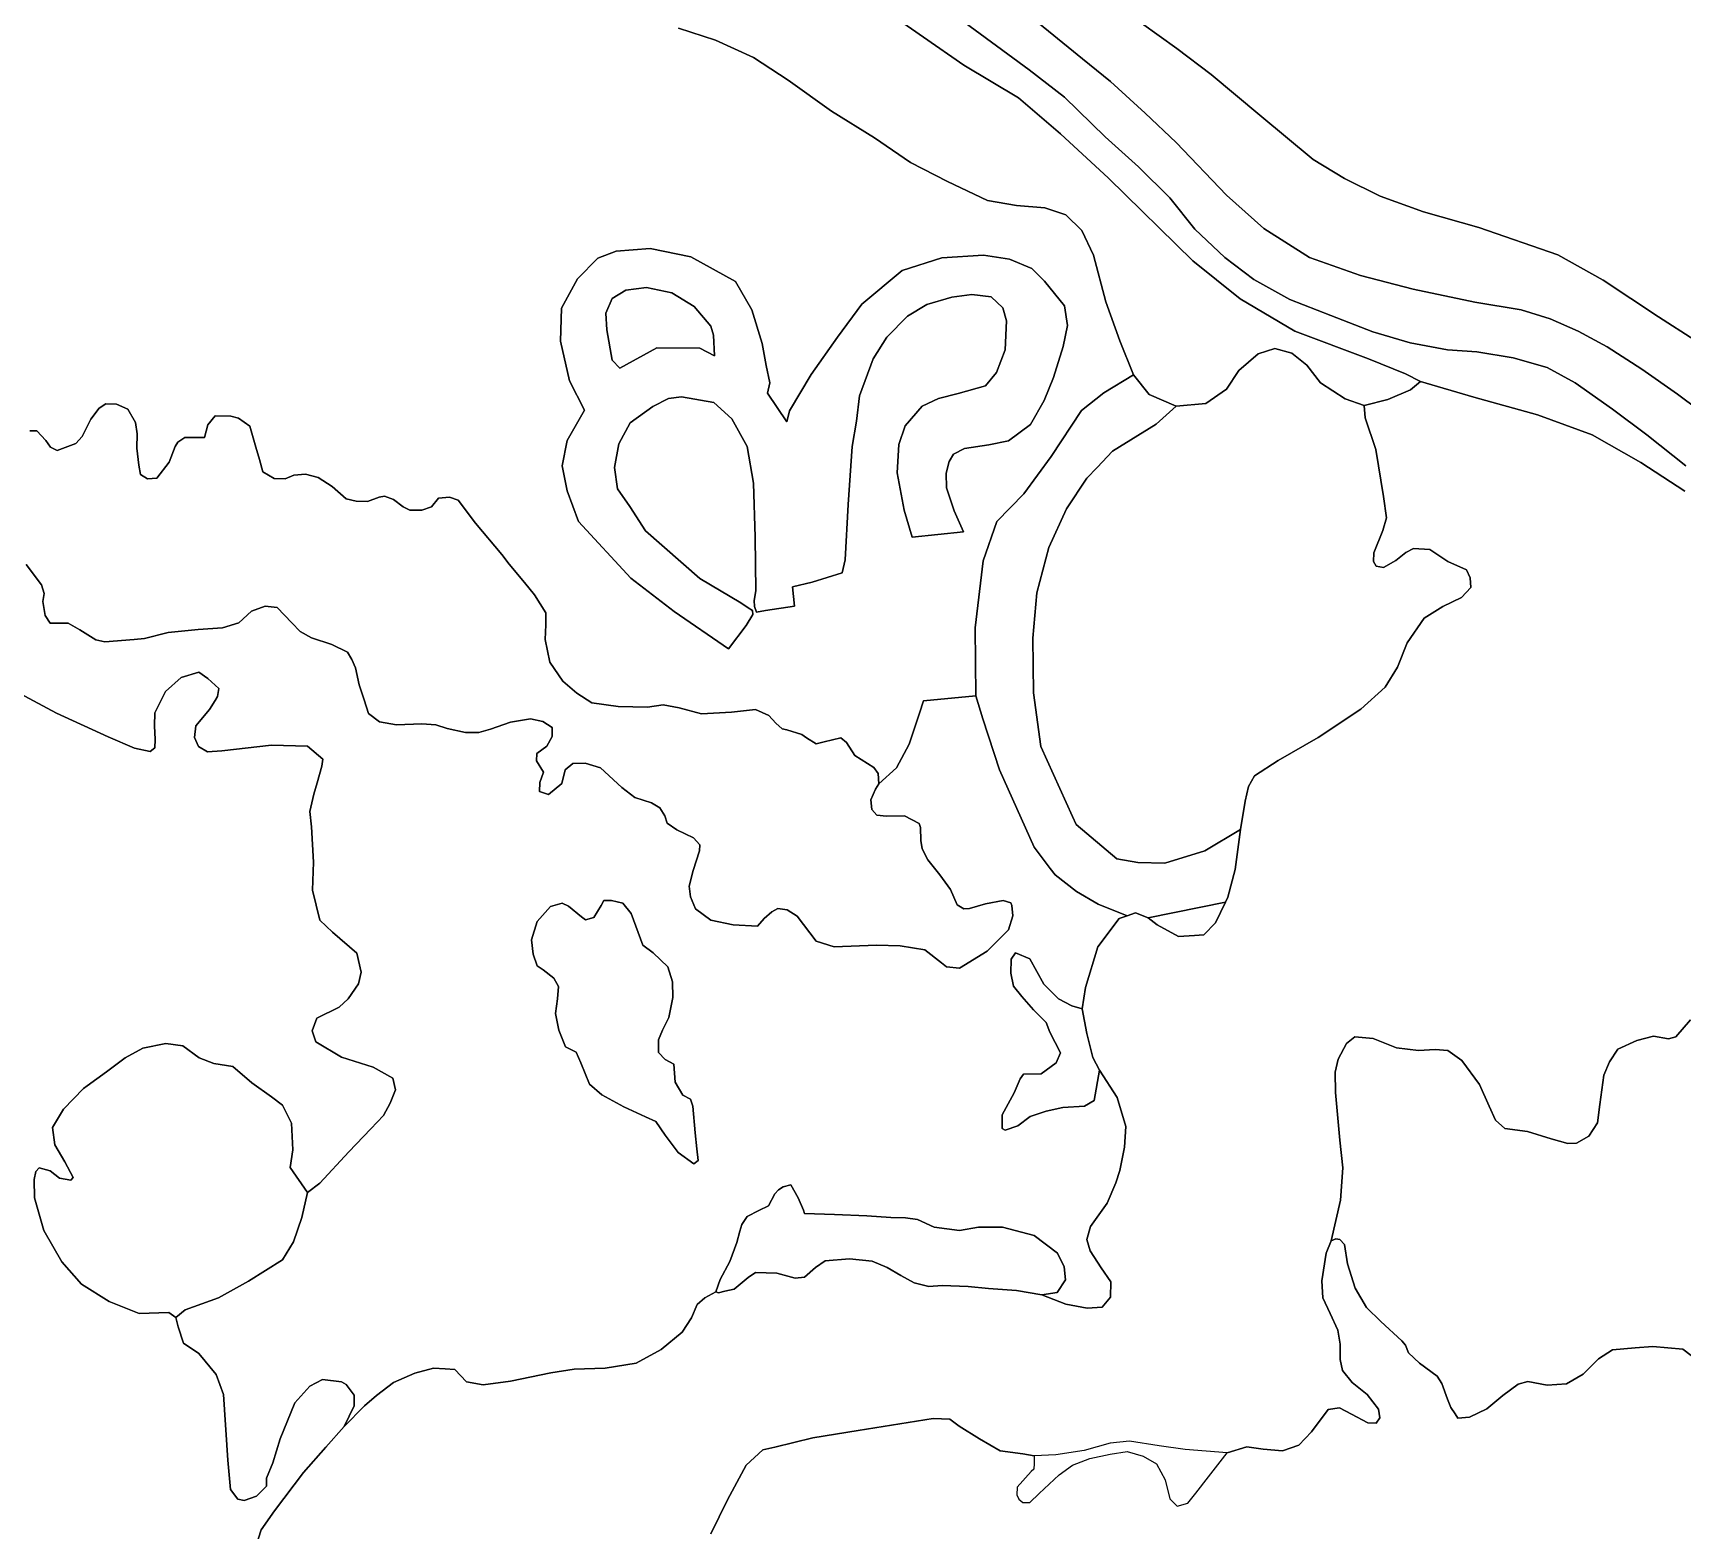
# Model space of a CAD drawing. Header units: inches. Extents: x 288635 to 1232953, y 676945 to 1655780.
# Drawn here: x 403441 to 424062, y 753070 to 771791 of the extents above; entities that cross this region are included whole.
import ezdxf

# ---------------------------------------------------------------- set-up
doc = ezdxf.new("R2010")
doc.units = ezdxf.units.IN
doc.header["$MEASUREMENT"] = 0

msp = doc.modelspace()

# ---------------------------------------------------------------- linework, layer by layer
at = {"color": 1}
for points in [[(424096.5507, 766379.7513), (423608.8698, 766770.9121), (423182.1489, 767090.9527), (422714.788, 767421.1534), (422364.2673, 767609.1137), (421937.5464, 767731.034), (421485.4255, 767807.2341), (421119.6648, 767832.6342), (420652.3039, 767918.9944), (420184.9429, 768056.1546), (419661.7019, 768259.355), (419148.6208, 768462.5555), (418696.4999, 768711.4759), (418335.8192, 768985.7965), (417959.8985, 769341.3972), (417650.0179, 769732.558), (417258.8571, 770118.6388), (416842.2962, 770494.5595), (416334.2952, 770987.3205), (415892.3343, 771332.7612), (413992.4105, 772729.764)], [(413992.4105, 772729.764), (415892.3343, 771332.7612), (416334.2952, 770987.3205), (416842.2962, 770494.5595), (417258.8571, 770118.6388), (417650.0179, 769732.558), (417959.8985, 769341.3972), (418335.8192, 768985.7965), (418696.4999, 768711.4759), (419148.6208, 768462.5555), (419661.7019, 768259.355), (420184.9429, 768056.1546), (420652.3039, 767918.9944), (421119.6648, 767832.6342), (421485.4255, 767807.2341), (421937.5464, 767731.034), (422364.2673, 767609.1137), (422714.788, 767421.1534), (423182.1489, 767090.9527), (423608.8698, 766770.9121), (424096.5507, 766379.7513)], [(415526.5736, 772308.1231), (416557.8157, 771469.9215), (416908.3364, 771185.4409), (417340.1372, 770789.2001), (417726.218, 770423.4394), (418356.1393, 769763.0381), (418823.5002, 769346.4772), (419392.4613, 768985.7965), (420032.5426, 768762.276), (420687.8639, 768589.5557), (421460.0255, 768426.9954), (422039.1466, 768330.4752), (422399.8274, 768218.715), (422750.3481, 768066.3147), (423116.1088, 767868.1943), (423547.9096, 767588.7937), (423994.9505, 767278.9131), (424533.4316, 766872.5123)], [(424533.4316, 766872.5123), (423994.9505, 767278.9131), (423547.9096, 767588.7937), (423116.1088, 767868.1943), (422750.3481, 768066.3147), (422399.8274, 768218.715), (422039.1466, 768330.4752), (421460.0255, 768426.9954), (420687.8639, 768589.5557), (420032.5426, 768762.276), (419392.4613, 768985.7965), (418823.5002, 769346.4772), (418356.1393, 769763.0381), (417726.218, 770423.4394), (417340.1372, 770789.2001), (416908.3364, 771185.4409), (416557.8157, 771469.9215), (415526.5736, 772308.1231)], [(414064.1556, 772089.5519), (415075.0776, 771388.5105), (415755.799, 770982.1097), (416284.12, 770529.9888), (416883.5612, 769976.2677), (417935.1233, 768945.0256), (418529.4845, 768467.5046), (419210.2059, 768066.1838), (420129.6877, 767720.7431), (420591.9687, 767532.7828), (420779.929, 767436.2626), (420658.0088, 767329.5824), (420373.5282, 767212.7421), (420078.8876, 767136.542), (419840.1272, 767217.8221), (419530.2465, 767421.0225), (419362.6062, 767639.463), (419174.6458, 767791.8633), (418961.2854, 767847.7434), (418753.005, 767781.7033), (418509.1645, 767573.4229), (418356.7642, 767339.7424), (418097.6837, 767161.942), (417726.8429, 767126.382), (417391.5623, 767273.7023), (417193.4419, 767517.5427), (417025.8015, 767944.2636), (416848.0012, 768431.9446), (416695.6009, 769016.1457), (416548.2806, 769320.9463), (416350.1602, 769519.0667), (416085.9996, 769605.4269), (415730.3989, 769635.907), (415369.7182, 769696.8671), (414871.8772, 769935.6276), (414409.5963, 770174.3881), (413957.4754, 770479.1887), (413418.9943, 770814.4693), (412880.5132, 771200.5501), (412443.6324, 771485.0307), (411971.1914, 771703.4711), (411508.9105, 771850.7914)], [(424084.7413, 766067.0115), (423534.4068, 766421.5538), (422925.8639, 766770.8045), (422243.2376, 767019.5134), (421449.486, 767241.7638), (420779.929, 767436.2626), (420591.9687, 767532.7828), (420129.6877, 767720.7431), (419210.2059, 768066.1838), (418529.4845, 768467.5046), (417935.1233, 768945.0256), (416883.5612, 769976.2677), (416284.12, 770529.9888), (415755.799, 770982.1097), (415075.0776, 771388.5105), (414064.1556, 772089.5519)], [(411508.9105, 771850.7914), (411971.1914, 771703.4711), (412443.6324, 771485.0307), (412880.5132, 771200.5501), (413418.9943, 770814.4693), (413957.4754, 770479.1887), (414409.5963, 770174.3881), (414871.8772, 769935.6276), (415369.7182, 769696.8671), (415730.3989, 769635.907), (416085.9996, 769605.4269), (416350.1602, 769519.0667), (416548.2806, 769320.9463), (416695.6009, 769016.1457), (416848.0012, 768431.9446), (417025.8015, 767944.2636), (417193.4419, 767517.5427), (416824.1304, 767293.6939), (416544.7299, 767073.5602), (416163.7291, 766497.8257), (415825.0618, 766032.1581), (415486.3944, 765685.0241), (415317.0608, 765193.9564), (415215.4606, 764355.7547), (415223.2975, 763507.7145), (414569.2462, 763444.2144), (414518.4461, 763291.8141), (414391.4459, 762904.4633), (414232.6955, 762606.0127), (414010.5405, 762406.7518), (414002.0738, 762537.9854), (413951.2737, 762609.9522), (413709.9732, 762762.3525), (413608.373, 762923.2195), (413536.4062, 762982.4862), (413328.9725, 762931.6861), (413227.3723, 762906.2861), (413108.8387, 762982.4862), (413049.5719, 763024.8197), (412863.3049, 763084.0865), (412804.0381, 763096.7865), (412723.6046, 763164.5199), (412638.9377, 763261.8868), (412469.6041, 763338.087), (412169.0368, 763304.2202), (411796.5027, 763283.0535), (411517.1022, 763359.2537), (411318.1351, 763393.1204), (411119.168, 763367.7204), (410755.1006, 763376.187), (410424.9, 763418.5205), (410238.6329, 763541.2874), (410061.2295, 763689.4543), (409899.3041, 763927.5798), (409842.154, 764210.1554), (409851.6791, 764394.3057), (409848.504, 764546.706), (409708.8038, 764768.9565), (409584.9785, 764924.5318), (409391.3031, 765153.1323), (409299.2279, 765273.7825), (408972.2023, 765664.3083), (408756.3019, 765953.2339), (408645.1766, 765991.3339), (408508.6514, 765978.6339), (408419.7512, 765867.5087), (408299.1009, 765829.4086), (408149.8756, 765826.2336), (408067.3255, 765867.5087), (407946.6752, 765962.7589), (407835.55, 766000.859), (407765.6999, 765988.1589), (407619.6496, 765937.3588), (407479.9493, 765940.5338), (407356.1241, 765969.1089), (407181.4987, 766124.6842), (407006.8734, 766235.8094), (406844.948, 766277.0845), (406702.0728, 766264.3845), (406590.9475, 766219.9344), (406454.4223, 766223.1094), (406314.087, 766308.8346), (406273.4469, 766461.2349), (406225.8218, 766613.6352), (406149.6216, 766877.1607), (406009.9214, 766978.7609), (405914.6712, 767000.986), (405717.8208, 767007.336), (405625.7456, 766896.2107), (405582.5655, 766735.5554), (405339.995, 766737.4604), (405251.0948, 766677.1353), (405216.1698, 766623.1602), (405143.1446, 766429.4848), (404990.7443, 766226.2844), (404870.0941, 766219.9344), (404784.3689, 766273.9095), (404762.1439, 766388.2097), (404739.9188, 766600.9352), (404743.0938, 766781.9105), (404720.8688, 766924.7858), (404625.6186, 767089.8861), (404482.7433, 767153.3863), (404352.5681, 767156.5613), (404266.8429, 767102.5862), (404165.2427, 766966.0609), (404057.2925, 766746.9854), (403977.9173, 766661.2603), (403742.9668, 766572.3601), (403660.4167, 766613.6352), (403603.2666, 766699.3604), (403488.9663, 766820.0106), (403403.2412, 766820.0106)], [(424664.2334, 767659.0079), (423754.9116, 768243.2091), (423064.0302, 768700.41), (422496.5931, 769016.6406), (421511.0711, 769362.0813), (420820.1897, 769555.1217), (420276.6286, 769753.2421), (419829.5877, 769971.6825), (419438.427, 770210.443), (418772.9456, 770764.1641), (418163.3444, 771272.1651), (417736.6236, 771597.2858), (417294.6627, 771912.2464)], [(417294.6627, 771912.2464), (417736.6236, 771597.2858), (418163.3444, 771272.1651), (418772.9456, 770764.1641), (419438.427, 770210.443), (419829.5877, 769971.6825), (420276.6286, 769753.2421), (420820.1897, 769555.1217), (421511.0711, 769362.0813), (422496.5931, 769016.6406), (423064.0302, 768700.41), (423754.9116, 768243.2091), (424664.2334, 767659.0079)], [(406195.3254, 752785.7255), (406291.8456, 753085.4461), (406459.4859, 753324.2066), (406820.1667, 753801.7276), (407099.5672, 754116.6882), (407328.1677, 754375.7687), (407584.9153, 754635.718), (407733.0823, 754762.7182), (407945.1727, 754925.7019), (408214.4133, 755042.5421), (408448.0937, 755103.5022), (408590.334, 755098.4222), (408712.2543, 755088.2622), (408859.5746, 754935.8619), (409067.855, 754895.2218), (409408.2157, 754940.9419), (409911.1367, 755047.6221), (410205.7773, 755093.3422), (410591.858, 755103.5022), (410977.9388, 755169.5424), (411292.8994, 755337.1827), (411551.9799, 755555.6231), (411668.8202, 755733.4235), (411739.9403, 755901.0638), (411836.4605, 755982.344), (411974.017, 756060.4836), (412009.5771, 756045.2436), (412088.0004, 756069.1319), (412202.6175, 756090.9637), (412380.4178, 756238.284), (412471.858, 756299.2441), (412736.0185, 756294.1641), (412964.619, 756228.124), (413081.4592, 756243.364), (413218.6195, 756365.2843), (413340.5397, 756446.5644), (413645.3404, 756471.9645), (413929.8209, 756441.4844), (414117.7813, 756365.2843), (414285.4216, 756263.6841), (414453.062, 756172.2439), (414635.9423, 756126.5238), (414803.5827, 756136.6838), (415128.7033, 756126.5238), (415382.7038, 756101.1237), (415733.2245, 756075.7237), (416048.1852, 756019.8436), (416347.5095, 755906.1438), (416616.7501, 755855.3437), (416804.7105, 755865.5038), (416906.3107, 755992.504), (416911.3907, 756185.5444), (416789.4704, 756358.2647), (416652.3101, 756571.6252), (416611.6701, 756713.8654), (416657.3902, 756876.4258), (416865.6706, 757165.9864), (416972.3508, 757419.9869), (417023.1509, 757577.4672), (417082.3706, 757867.8751), (417097.6106, 758126.9556), (416990.9304, 758487.6363), (416768.2766, 758830.7825), (416686.9964, 758988.2628), (416610.7963, 759287.9834), (416554.9162, 759597.8641), (416594.6896, 759864.3191), (416747.0899, 760372.3201), (417016.3305, 760722.8408), (417115.4971, 760757.5491), (417219.5309, 760793.9609), (417377.0112, 760733.0008), (417488.7714, 760646.6406), (417758.0119, 760499.3203), (417958.892, 760512.2803), (418072.9726, 760519.6404), (418220.2929, 760672.0407), (418343.5115, 760930.7998), (418372.6932, 760992.0813), (418464.1333, 761337.522), (418530.1735, 761835.363), (418591.1336, 762190.9637), (418631.7737, 762373.8441), (418707.9738, 762505.9243), (419002.6144, 762698.9647), (419500.4554, 762988.5253), (420033.8565, 763339.046), (420339.5038, 763617.5999), (420491.9041, 763866.5204), (420613.8243, 764171.321), (420827.1847, 764476.1216), (421060.8652, 764623.4419), (421294.5457, 764735.2021), (421411.3859, 764862.2024), (421401.2259, 764984.1226), (421355.5058, 765080.6428), (421121.8253, 765187.323), (420898.3049, 765334.6433), (420695.1045, 765349.8834), (420598.5843, 765299.0833), (420471.584, 765197.4831), (420319.1837, 765111.1229), (420227.7435, 765126.3629), (420192.1835, 765187.323), (420197.2635, 765294.0032), (420309.0237, 765573.4038), (420354.7438, 765730.8841), (420319.1837, 766000.1247), (420222.6635, 766584.3258), (420090.5833, 766980.5666), (420078.8876, 767136.542), (420373.5282, 767212.7421), (420658.0088, 767329.5824), (420779.929, 767436.2626), (421449.486, 767241.7638), (422243.2376, 767019.5134), (422925.8639, 766770.8045), (423534.4068, 766421.5538), (424084.7413, 766067.0115)], [(403403.2412, 766820.0106), (403488.9663, 766820.0106), (403603.2666, 766699.3604), (403660.4167, 766613.6352), (403742.9668, 766572.3601), (403977.9173, 766661.2603), (404057.2925, 766746.9854), (404165.2427, 766966.0609), (404266.8429, 767102.5862), (404352.5681, 767156.5613), (404482.7433, 767153.3863), (404625.6186, 767089.8861), (404720.8688, 766924.7858), (404743.0938, 766781.9105), (404739.9188, 766600.9352), (404739.9188, 766600.9352), (404762.1439, 766388.2097), (404784.3689, 766273.9095), (404870.0941, 766219.9344), (404990.7443, 766226.2844), (405143.1446, 766429.4848), (405216.1698, 766623.1602), (405251.0948, 766677.1353), (405339.995, 766737.4604), (405582.5655, 766735.5554), (405625.7456, 766896.2107), (405717.8208, 767007.336), (405914.6712, 767000.986), (406009.9214, 766978.7609), (406149.6216, 766877.1607), (406225.8218, 766613.6352), (406273.4469, 766461.2349), (406314.087, 766308.8346), (406454.4223, 766223.1094), (406590.9475, 766219.9344), (406702.0728, 766264.3845), (406844.948, 766277.0845), (407006.8734, 766235.8094), (407181.4987, 766124.6842), (407356.1241, 765969.1089), (407479.9493, 765940.5338), (407619.6496, 765937.3588), (407765.6999, 765988.1589), (407835.55, 766000.859), (407946.6752, 765962.7589), (408067.3255, 765867.5087), (408149.8756, 765826.2336), (408299.1009, 765829.4086), (408419.7512, 765867.5087), (408508.6514, 765978.6339), (408645.1766, 765991.3339), (408756.3019, 765953.2339), (408972.2023, 765664.3083), (409299.2279, 765273.7825), (409391.3031, 765153.1323), (409584.9785, 764924.5318), (409708.8038, 764768.9565), (409848.504, 764546.706), (409851.6791, 764394.3057), (409842.154, 764210.1554), (409899.3041, 763927.5798), (410061.2295, 763689.4543), (410238.6329, 763541.2874), (410424.9, 763418.5205), (410755.1006, 763376.187), (411119.168, 763367.7204), (411318.1351, 763393.1204), (411517.1022, 763359.2537), (411796.5027, 763283.0535), (412169.0368, 763304.2202), (412469.6041, 763338.087), (412638.9377, 763261.8868), (412723.6046, 763164.5199), (412804.0381, 763096.7865), (412863.3049, 763084.0865), (413049.5719, 763024.8197), (413108.8387, 762982.4862), (413227.3723, 762906.2861), (413328.9725, 762931.6861), (413536.4062, 762982.4862), (413608.373, 762923.2195), (413709.9732, 762762.3525), (413951.2737, 762609.9522), (414002.0738, 762537.9854), (414010.5405, 762406.7518), (413968.2071, 762339.0183), (413913.1736, 762207.7847), (413925.8737, 762085.0178), (413985.1404, 762017.2843), (414107.9074, 762004.5843), (414332.2745, 762008.8176), (414514.3082, 761911.4508), (414531.2415, 761860.6507), (414535.4749, 761699.7837), (414552.4082, 761593.9501), (414624.3751, 761458.4832), (414772.542, 761272.2162), (414908.009, 761085.9491), (414992.6758, 760895.4487), (415073.1093, 760844.6486), (415145.0761, 760848.882), (415344.0432, 760908.1488), (415564.1769, 760950.4822), (415661.5438, 760920.8488), (415674.2438, 760886.9821), (415686.9438, 760759.9818), (415631.9104, 760582.1814), (415365.2099, 760315.4809), (415018.0758, 760103.8138), (414857.2089, 760120.7472), (414793.7087, 760171.5473), (414586.275, 760332.4143), (414277.241, 760383.2144), (413980.9071, 760391.6811), (413451.7394, 760370.5144), (413227.3723, 760442.4812), (412990.3051, 760755.7485), (412867.5382, 760831.9486), (412749.0046, 760848.882), (412672.8045, 760806.5486), (412579.671, 760726.1151), (412495.0041, 760628.7482), (412190.2035, 760645.6816), (411910.803, 760704.9484), (411720.3026, 760844.6486), (411656.8025, 760997.0489), (411639.8691, 761128.2825), (411690.6692, 761323.0163), (411771.1027, 761568.5501), (411775.336, 761644.7502), (411694.9025, 761733.6504), (411487.4688, 761831.0173), (411364.7019, 761915.6841), (411339.3018, 762008.8176), (411275.8017, 762106.1845), (411169.9681, 762169.6846), (410962.5344, 762237.4181), (410801.6674, 762360.185), (410534.9669, 762605.7188), (410340.2332, 762664.9856), (410187.8328, 762660.7523), (410090.466, 762584.5521), (410048.1326, 762410.9851), (409883.0322, 762275.5182), (409772.9654, 762313.6182), (409777.1987, 762423.6851), (409819.5321, 762554.9187), (409734.8653, 762694.619), (409739.0986, 762787.7525), (409861.8655, 762876.6527), (409929.599, 762999.4196), (409929.599, 763113.7198), (409813.579, 763184.6283), (409658.0037, 763219.5534), (409410.3532, 763178.2783), (409159.5277, 763092.5531), (409013.4774, 763051.2781), (408845.202, 763051.2781), (408616.6016, 763098.9031), (408473.7263, 763146.5282), (408302.276, 763159.2283), (407984.7753, 763143.3532), (407772.0499, 763181.4533), (407635.5246, 763286.2285), (407578.3745, 763457.6789), (407518.0494, 763645.0042), (407470.4243, 763857.7297), (407425.9742, 763962.5049), (407371.9991, 764054.5801), (407175.1487, 764149.8303), (406921.1482, 764232.3804), (406781.4479, 764311.7556), (406676.6727, 764419.7058), (406491.8873, 764612.1112), (406344.567, 764627.3512), (406171.8467, 764566.3911), (406014.3664, 764419.0708), (405811.166, 764358.1107), (405506.3654, 764337.7906), (405130.4446, 764297.1505), (404835.804, 764226.0304), (404703.7238, 764210.7904), (404337.963, 764180.3103), (404226.2028, 764205.7104), (404028.0824, 764332.7106), (403880.7621, 764413.9908), (403708.0418, 764413.9908), (403657.2417, 764413.9908), (403591.2015, 764510.511), (403565.8015, 764688.3113), (403581.0415, 764784.8315), (403545.4814, 764896.5917), (403357.5211, 765150.5923)], [(403357.5211, 765150.5923), (403545.4814, 764896.5917), (403581.0415, 764784.8315), (403565.8015, 764688.3113), (403591.2015, 764510.511), (403657.2417, 764413.9908), (403708.0418, 764413.9908), (403880.7621, 764413.9908), (404028.0824, 764332.7106), (404226.2028, 764205.7104), (404337.963, 764180.3103), (404703.7238, 764210.7904), (404835.804, 764226.0304), (405130.4446, 764297.1505), (405506.3654, 764337.7906), (405811.166, 764358.1107), (406014.3664, 764419.0708), (406171.8467, 764566.3911), (406344.567, 764627.3512), (406491.8873, 764612.1112), (406676.6727, 764419.7058), (406781.4479, 764311.7556), (406921.1482, 764232.3804), (407175.1487, 764149.8303), (407371.9991, 764054.5801), (407425.9742, 763962.5049), (407470.4243, 763857.7297), (407518.0494, 763645.0042), (407578.3745, 763457.6789), (407635.5246, 763286.2285), (407772.0499, 763181.4533), (407984.7753, 763143.3532), (408302.276, 763159.2283), (408473.7263, 763146.5282), (408616.6016, 763098.9031), (408845.202, 763051.2781), (409013.4774, 763051.2781), (409159.5277, 763092.5531), (409410.3532, 763178.2783), (409658.0037, 763219.5534), (409813.579, 763184.6283), (409929.599, 763113.7198), (409929.599, 762999.4196), (409861.8655, 762876.6527), (409739.0986, 762787.7525), (409734.8653, 762694.619), (409819.5321, 762554.9187), (409777.1987, 762423.6851), (409772.9654, 762313.6182), (409883.0322, 762275.5182), (410048.1326, 762410.9851), (410090.466, 762584.5521), (410187.8328, 762660.7523), (410340.2332, 762664.9856), (410534.9669, 762605.7188), (410801.6674, 762360.185), (410962.5344, 762237.4181), (411169.9681, 762169.6846), (411275.8017, 762106.1845), (411339.3018, 762008.8176), (411364.7019, 761915.6841), (411487.4688, 761831.0173), (411694.9025, 761733.6504), (411775.336, 761644.7502), (411771.1027, 761568.5501), (411690.6692, 761323.0163), (411639.8691, 761128.2825), (411656.8025, 760997.0489), (411720.3026, 760844.6486), (411910.803, 760704.9484), (412190.2035, 760645.6816), (412495.0041, 760628.7482), (412579.671, 760726.1151), (412672.8045, 760806.5486), (412749.0046, 760848.882), (412867.5382, 760831.9486), (412990.3051, 760755.7485), (413227.3723, 760442.4812), (413451.7394, 760370.5144), (413980.9071, 760391.6811), (414277.241, 760383.2144), (414586.275, 760332.4143), (414793.7087, 760171.5473), (414857.2089, 760120.7472), (415018.0758, 760103.8138), (415365.2099, 760315.4809), (415631.9104, 760582.1814), (415686.9438, 760759.9818), (415674.2438, 760886.9821), (415661.5438, 760920.8488), (415564.1769, 760950.4822), (415344.0432, 760908.1488), (415145.0761, 760848.882), (415073.1093, 760844.6486), (414992.6758, 760895.4487), (414908.009, 761085.9491), (414772.542, 761272.2162), (414624.3751, 761458.4832), (414552.4082, 761593.9501), (414535.4749, 761699.7837), (414531.2415, 761860.6507), (414514.3082, 761911.4508), (414332.2745, 762008.8176), (414107.9074, 762004.5843), (413985.1404, 762017.2843), (413925.8737, 762085.0178), (413913.1736, 762207.7847), (413968.2071, 762339.0183), (414010.5405, 762406.7518), (414232.6955, 762606.0127), (414391.4459, 762904.4633), (414518.4461, 763291.8141), (414569.2462, 763444.2144), (415223.2975, 763507.7145), (415312.1977, 763221.964), (415521.7481, 762580.6127), (415953.549, 761615.4107), (416154.2668, 761351.0508), (416213.8995, 761272.5101), (416480.6, 761062.9596), (416753.6506, 760904.2093), (417115.4971, 760757.5491), (417016.3305, 760722.8408), (416747.0899, 760372.3201), (416594.6896, 759864.3191), (416554.9162, 759597.8641), (416422.8359, 759633.4241), (416255.1956, 759719.7843), (416072.3152, 759902.6647), (415899.5949, 760222.7053), (415721.7945, 760293.8254), (415665.9144, 760217.6253), (415660.8344, 760039.8249), (415696.3945, 759877.2646), (415797.9947, 759750.2644), (415945.315, 759582.624), (416102.7953, 759425.1437), (416148.5154, 759303.2235), (416280.5956, 759044.1429), (416229.7955, 758922.2227), (416041.8352, 758785.0624), (415818.3147, 758779.9824), (415777.6746, 758719.0223), (415701.4745, 758546.302), (415554.1542, 758271.9814), (415554.1542, 758099.2611), (415589.7142, 758078.941), (415747.1946, 758134.8211), (415904.6749, 758251.6614), (416102.7953, 758317.7015), (416311.0757, 758363.4216), (416580.3162, 758378.6616), (416702.2365, 758449.7818), (416768.2766, 758830.7825), (416990.9304, 758487.6363), (417097.6106, 758126.9556), (417082.3706, 757867.8751), (417023.1509, 757577.4672), (416972.3508, 757419.9869), (416865.6706, 757165.9864), (416657.3902, 756876.4258), (416611.6701, 756713.8654), (416652.3101, 756571.6252), (416789.4704, 756358.2647), (416911.3907, 756185.5444), (416906.3107, 755992.504), (416804.7105, 755865.5038), (416616.7501, 755855.3437), (416347.5095, 755906.1438), (416048.1852, 756019.8436), (416241.2256, 756050.3236), (416342.8258, 756207.8039), (416327.5857, 756370.3643), (416246.3056, 756543.0846), (415951.665, 756761.5251), (415555.4242, 756868.2053), (415255.7036, 756868.2053), (415022.0231, 756827.5652), (414701.9825, 756868.2053), (414493.7021, 756964.7255), (414346.3818, 756985.0455), (414163.5014, 756990.1255), (413863.7808, 757010.4455), (413457.38, 757025.6856), (413082.0264, 757038.4989), (413071.2992, 757081.5657), (413005.2591, 757233.966), (412913.8189, 757396.5263), (412817.2987, 757371.1263), (412756.3386, 757335.5662), (412710.6185, 757284.7661), (412634.4183, 757132.3658), (412512.4981, 757076.4857), (412365.1778, 757000.2855), (412299.1377, 756898.6853), (412273.7376, 756817.4052), (412238.1775, 756675.1649), (412151.8174, 756436.4044), (412029.8971, 756212.884), (411974.017, 756060.4836), (411836.4605, 755982.344), (411739.9403, 755901.0638), (411668.8202, 755733.4235), (411551.9799, 755555.6231), (411292.8994, 755337.1827), (410977.9388, 755169.5424), (410591.858, 755103.5022), (410205.7773, 755093.3422), (409911.1367, 755047.6221), (409408.2157, 754940.9419), (409067.855, 754895.2218), (408859.5746, 754935.8619), (408712.2543, 755088.2622), (408590.334, 755098.4222), (408448.0937, 755103.5022), (408214.4133, 755042.5421), (407945.1727, 754925.7019), (407733.0823, 754762.7182), (407584.9153, 754635.718), (407328.1677, 754375.7687), (407455.1679, 754634.8492), (407455.1679, 754766.9295), (407353.5677, 754899.0098), (407297.6876, 754934.5698), (407058.9271, 754965.0499), (406901.4468, 754878.6897), (406713.4864, 754670.4093), (406530.6061, 754223.3684), (406439.1659, 753923.6478), (406357.8857, 753730.6074), (406357.8857, 753629.0072), (406235.9655, 753507.087), (406078.4852, 753451.2069), (406002.285, 753466.4469), (405910.8448, 753588.3672), (405875.2848, 753954.1279), (405823.5787, 754774.0762), (405732.1385, 755028.0767), (405513.6981, 755287.1573), (405320.6577, 755419.2375), (405254.6176, 755622.4379), (405224.1375, 755739.2782), (405342.1823, 755836.0408), (405760.2248, 755984.2078), (406135.9338, 756190.5832), (406559.268, 756460.4588), (406696.8516, 756682.7092), (406802.6852, 756989.6265), (406870.0608, 757298.8413), (407027.5411, 757415.6815), (407388.2219, 757806.8423), (407662.5424, 758096.4029), (407820.0227, 758264.0432), (407906.3829, 758416.4435), (407972.423, 758584.0839), (407936.863, 758731.4042), (407693.0225, 758868.5644), (407296.7817, 758990.4847), (406976.741, 759183.5251), (406931.0209, 759320.6853), (406986.9011, 759478.1656), (407266.3016, 759615.3259), (407378.0618, 759722.0061), (407510.1421, 759909.9665), (407540.6222, 760052.2068), (407489.8221, 760290.9673), (407185.0215, 760555.1278), (407026.2711, 760705.6231), (406934.1959, 761077.0988), (406946.896, 761429.5246), (406921.4959, 761870.8504), (406900.1175, 762061.5625), (406950.9176, 762280.0029), (406991.5577, 762422.2432), (407052.5179, 762630.5236), (407062.6779, 762716.8838), (406869.6375, 762879.4441), (406422.5966, 762889.6041), (405802.8354, 762818.484), (405619.955, 762808.324), (405508.1948, 762874.3641), (405457.3947, 762986.1243), (405477.7147, 763133.4446), (405645.355, 763336.645), (405716.4752, 763448.4053), (405746.9552, 763499.2054), (405762.1953, 763600.8056), (405625.035, 763722.7258), (405513.2748, 763804.006), (405294.8343, 763737.9658), (405096.7139, 763560.1655), (404964.6337, 763296.005), (404959.5537, 763133.4446), (404969.7137, 762960.7243), (404964.6337, 762859.1241), (404903.6736, 762813.404), (404710.6332, 762854.0441), (404380.4325, 762996.2844), (403735.2712, 763290.9249), (403278.0703, 763534.7654)], [(403278.0703, 763534.7654), (403735.2712, 763290.9249), (404380.4325, 762996.2844), (404710.6332, 762854.0441), (404903.6736, 762813.404), (404964.6337, 762859.1241), (404969.7137, 762960.7243), (404959.5537, 763133.4446), (404964.6337, 763296.005), (405096.7139, 763560.1655), (405294.8343, 763737.9658), (405513.2748, 763804.006), (405625.035, 763722.7258), (405762.1953, 763600.8056), (405746.9552, 763499.2054), (405716.4752, 763448.4053), (405645.355, 763336.645), (405477.7147, 763133.4446), (405457.3947, 762986.1243), (405508.1948, 762874.3641), (405619.955, 762808.324), (405802.8354, 762818.484), (406422.5966, 762889.6041), (406869.6375, 762879.4441), (407062.6779, 762716.8838), (407052.5179, 762630.5236), (406991.5577, 762422.2432), (406950.9176, 762280.0029), (406900.1175, 762061.5625), (406921.4959, 761870.8504), (406946.896, 761429.5246), (406934.1959, 761077.0988), (407026.2711, 760705.6231), (407185.0215, 760555.1278), (407489.8221, 760290.9673), (407540.6222, 760052.2068), (407510.1421, 759909.9665), (407378.0618, 759722.0061), (407266.3016, 759615.3259), (406986.9011, 759478.1656), (406931.0209, 759320.6853), (406976.741, 759183.5251), (407296.7817, 758990.4847), (407693.0225, 758868.5644), (407936.863, 758731.4042), (407972.423, 758584.0839), (407906.3829, 758416.4435), (407820.0227, 758264.0432), (407662.5424, 758096.4029), (407388.2219, 757806.8423), (407027.5411, 757415.6815), (406870.0608, 757298.8413), (406656.7004, 757613.8019), (406687.1805, 757832.2424), (406671.9404, 758167.523), (406560.1802, 758391.0435), (406423.0199, 758497.7237), (406174.0994, 758670.444), (405940.419, 758873.6444), (405701.6585, 758914.2845), (405518.7781, 758985.4047), (405315.5777, 759132.725), (405102.2173, 759163.205), (404812.6567, 759102.2449), (404594.2163, 758985.4047), (404360.5358, 758807.6043), (404117.1682, 758632.5504), (404070.9752, 758599.3239), (403822.0547, 758340.2434), (403684.8945, 758111.6429), (403715.3745, 757898.2825), (403837.2948, 757684.9221), (403943.975, 757486.8017), (403913.4949, 757456.3216), (403771.2546, 757481.7217), (403654.4144, 757573.1618), (403517.2541, 757608.7219), (403476.614, 757563.0018), (403456.294, 757461.4016), (403461.374, 757232.8012), (403578.2142, 756826.4003), (403801.7347, 756435.2396), (404045.5752, 756155.839), (404391.0159, 755937.3986), (404766.9366, 755790.0783), (405137.7774, 755800.2383), (405224.1375, 755739.2782), (405254.6176, 755622.4379), (405320.6577, 755419.2375), (405513.6981, 755287.1573), (405732.1385, 755028.0767), (405823.5787, 754774.0762), (405875.2848, 753954.1279), (405910.8448, 753588.3672), (406002.285, 753466.4469), (406078.4852, 753451.2069), (406235.9655, 753507.087), (406357.8857, 753629.0072), (406357.8857, 753730.6074), (406439.1659, 753923.6478), (406530.6061, 754223.3684), (406713.4864, 754670.4093), (406901.4468, 754878.6897), (407058.9271, 754965.0499), (407297.6876, 754934.5698), (407353.5677, 754899.0098), (407455.1679, 754766.9295), (407455.1679, 754634.8492), (407328.1677, 754375.7687), (407099.5672, 754116.6882), (406820.1667, 753801.7276), (406459.4859, 753324.2066), (406291.8456, 753085.4461), (406195.3254, 752785.7255)], [(424154.5914, 759457.0716), (423970.8644, 759244.5578), (423879.4242, 759219.1578), (423691.4638, 759254.7178), (423483.1834, 759198.8377), (423249.5029, 759092.1575), (423142.8227, 758934.6772), (423071.7026, 758767.0369), (423020.9025, 758401.2761), (422995.5024, 758172.6757), (422883.7422, 758005.0353), (422731.3419, 757918.6752), (422624.6617, 757913.5952), (422416.3813, 757969.4753), (422116.6607, 758060.9154), (421837.2601, 758101.5555), (421720.4199, 758203.1557), (421639.1397, 758380.9561), (421517.2195, 758650.1966), (421298.779, 758949.9172), (421120.9787, 759076.9175), (420963.4983, 759087.0775), (420755.2179, 759076.9175), (420480.8974, 759107.3975), (420191.3368, 759224.2378), (419962.7363, 759244.5578), (419856.0561, 759163.2777), (419754.4559, 758965.1573), (419713.8158, 758802.5969), (419718.8959, 758548.5964), (419774.776, 757954.2352), (419812.0765, 757607.5239), (419781.5964, 757206.2031), (419664.3922, 756695.9462), (419604.0671, 756540.3709), (419550.092, 756197.4702), (419559.617, 755984.7448), (419651.6922, 755787.8944), (419750.1174, 755581.519), (419775.5174, 755406.8937), (419775.5174, 755213.2183), (419807.2675, 755076.693), (419927.9177, 754927.4677), (420115.2431, 754775.0674), (420258.1184, 754590.917), (420273.9934, 754486.1418), (420229.3394, 754419.4938), (420123.8791, 754422.8957), (419920.6787, 754529.5759), (419768.2784, 754610.8561), (419626.0381, 754590.536), (419417.7577, 754311.1355), (419260.2774, 754143.4951), (419057.077, 754072.375), (418813.2365, 754092.695), (418610.0361, 754123.1751), (418366.1956, 754046.9749), (417841.0325, 754087.0769), (417515.9119, 754132.797), (417145.0711, 754193.7571), (416901.2306, 754168.357), (416576.11, 754076.9168), (416225.5893, 754021.0367), (415954.5455, 754010.0602), (415812.3052, 754035.4602), (415527.8246, 754071.0203), (415268.7441, 754223.4206), (415014.7436, 754380.9009), (414897.9033, 754467.2611), (414689.6229, 754477.4211), (413754.9011, 754325.0208), (413185.9399, 754233.5806), (412713.499, 754116.7404), (412561.0987, 754086.2604), (412352.8183, 753893.22), (412119.1378, 753461.4191), (411910.7452, 753032.8116)], [(424252.4261, 755198.4367), (424059.3857, 755340.677), (423683.465, 755376.2371), (423465.0245, 755360.997), (423180.544, 755335.597), (423007.8236, 755223.8368), (422814.7832, 755030.7964), (422606.5028, 754908.8761), (422362.6623, 754893.6361), (422123.9018, 754939.3562), (422001.9816, 754903.7961), (421808.9412, 754761.5558), (421608.9354, 754597.3094), (421393.8817, 754494.0158), (421246.5614, 754478.7758), (421213.7953, 754533.7669), (421159.8202, 754613.1421), (421118.5451, 754717.9173), (421048.695, 754911.5927), (420988.3699, 755003.6679), (420769.2944, 755165.5932), (420629.5941, 755295.7684), (420594.6691, 755394.1936), (420547.044, 755444.9937), (420286.6935, 755689.4692), (420105.7181, 755864.0946), (419962.8428, 756105.3951), (419867.5926, 756410.1957), (419829.4925, 756651.4961), (419772.3424, 756711.8213), (419724.7173, 756721.3463), (419664.3922, 756695.9462), (419781.5964, 757206.2031), (419812.0765, 757607.5239), (419774.776, 757954.2352), (419718.8959, 758548.5964), (419713.8158, 758802.5969), (419754.4559, 758965.1573), (419856.0561, 759163.2777), (419962.7363, 759244.5578), (420191.3368, 759224.2378), (420480.8974, 759107.3975), (420755.2179, 759076.9175), (420963.4983, 759087.0775), (421120.9787, 759076.9175), (421298.779, 758949.9172), (421517.2195, 758650.1966), (421639.1397, 758380.9561), (421720.4199, 758203.1557), (421837.2601, 758101.5555), (422116.6607, 758060.9154), (422416.3813, 757969.4753), (422624.6617, 757913.5952), (422731.3419, 757918.6752), (422883.7422, 758005.0353), (422995.5024, 758172.6757), (423020.9025, 758401.2761), (423071.7026, 758767.0369), (423142.8227, 758934.6772), (423249.5029, 759092.1575), (423483.1834, 759198.8377), (423691.4638, 759254.7178), (423879.4242, 759219.1578), (423970.8644, 759244.5578), (424154.5914, 759457.0716)], [(411910.7452, 753032.8116), (412119.1378, 753461.4191), (412352.8183, 753893.22), (412561.0987, 754086.2604), (412713.499, 754116.7404), (413185.9399, 754233.5806), (413754.9011, 754325.0208), (414689.6229, 754477.4211), (414897.9033, 754467.2611), (415014.7436, 754380.9009), (415268.7441, 754223.4206), (415527.8246, 754071.0203), (415812.3052, 754035.4602), (415954.5455, 754010.0602), (415954.5455, 753913.54), (415949.4655, 753842.4199), (415913.9054, 753811.9398), (415741.185, 753618.8994), (415736.105, 753522.3792), (415761.5051, 753466.4991), (415812.3052, 753425.859), (415898.6654, 753425.859), (416015.5056, 753537.6193), (416264.4261, 753771.2997), (416432.0664, 753893.22), (416649.1522, 753975.8548), (416903.1527, 754031.7349), (417116.5131, 754062.215), (417314.6335, 754006.3349), (417482.2739, 753909.8147), (417588.9541, 753711.6943), (417649.9142, 753472.9338), (417741.3544, 753381.4936), (417873.4346, 753417.0537), (417975.0348, 753544.0539), (418132.5152, 753747.2543), (418366.1956, 754046.9749), (418610.0361, 754123.1751), (418813.2365, 754092.695), (419057.077, 754072.375), (419260.2774, 754143.4951), (419417.7577, 754311.1355), (419626.0381, 754590.536), (419768.2784, 754610.8561), (419920.6787, 754529.5759), (420123.8791, 754422.8957), (420229.3394, 754419.4938), (420273.9934, 754486.1418), (420258.1184, 754590.917), (420115.2431, 754775.0674), (419927.9177, 754927.4677), (419807.2675, 755076.693), (419775.5174, 755213.2183), (419775.5174, 755406.8937), (419750.1174, 755581.519), (419651.6922, 755787.8944), (419559.617, 755984.7448), (419550.092, 756197.4702), (419604.0671, 756540.3709), (419664.3922, 756695.9462), (419724.7173, 756721.3463), (419772.3424, 756711.8213), (419829.4925, 756651.4961), (419867.5926, 756410.1957), (419962.8428, 756105.3951), (420105.7181, 755864.0946), (420286.6935, 755689.4692), (420547.044, 755444.9937), (420594.6691, 755394.1936), (420629.5941, 755295.7684), (420769.2944, 755165.5932), (420988.3699, 755003.6679), (421048.695, 754911.5927), (421118.5451, 754717.9173), (421159.8202, 754613.1421), (421213.7953, 754533.7669), (421246.5614, 754478.7758), (421393.8817, 754494.0158), (421608.9354, 754597.3094), (421808.9412, 754761.5558), (422001.9816, 754903.7961), (422123.9018, 754939.3562), (422362.6623, 754893.6361), (422606.5028, 754908.8761), (422814.7832, 755030.7964), (423007.8236, 755223.8368), (423180.544, 755335.597), (423465.0245, 755360.997), (423683.465, 755376.2371), (424059.3857, 755340.677), (424252.4261, 755198.4367)]]:
    msp.add_lwpolyline(points, dxfattribs=at)
for points in [[(412222.0045, 768687.2412), (412425.2049, 768331.6405), (412552.2052, 767909.9997), (412603.0053, 767635.6791), (412648.7254, 767417.2387), (412619.8116, 767290.8033), (412860.6997, 766931.4932), (412896.2488, 767070.4579), (413165.4894, 767522.5788), (413495.69, 767989.9397), (413800.4907, 768401.4205), (414303.4117, 768823.0614), (414801.2527, 768980.5417), (415319.4137, 769016.1018), (415644.5343, 768965.3017), (415923.9349, 768848.4614), (416081.4152, 768690.9811), (416330.3357, 768381.1005), (416370.9758, 768137.26), (416315.0957, 767873.0995), (416193.1754, 767487.0187), (416076.3352, 767197.4581), (415908.6949, 766897.7375), (415634.3743, 766694.5371), (415385.4538, 766643.737), (415080.6532, 766598.0169), (414943.4929, 766526.8968), (414892.6928, 766435.4566), (414852.0528, 766288.1363), (414857.1328, 766105.2559), (414953.653, 765820.7754), (415070.4932, 765556.6148), (414430.4119, 765490.5747), (414328.8117, 765825.8554), (414242.4515, 766293.2163), (414262.7716, 766648.817), (414338.9717, 766882.4975), (414552.3322, 767126.338), (414755.5326, 767222.8582), (415004.4531, 767283.8183), (415344.8137, 767380.3385), (415481.974, 767547.9788), (415588.6542, 767832.4594), (415608.9743, 768193.1401), (415563.2542, 768355.7004), (415415.9339, 768492.8607), (415172.0934, 768523.3408), (414923.1729, 768487.7807), (414613.2923, 768396.3405), (414369.4518, 768254.1002), (414110.3713, 767989.9397), (413942.7309, 767720.6992), (413770.0106, 767258.4182), (413734.4505, 766938.3776), (413678.5704, 766623.417), (413627.7703, 765896.9755), (413592.2102, 765206.0941), (413551.5702, 765043.5338), (413180.7294, 764926.6936), (412931.8089, 764870.8135), (412958.479, 764629.0896), (412596.8202, 764573.4499), (412481.0004, 764554.7522), (412457.717, 764622.4856), (412455.6003, 764698.6858), (412475.4418, 764819.0607), (412466.353, 765491.633), (412445.1863, 766163.676), (412365.8111, 766624.052), (412175.3107, 766968.011), (411947.7686, 767174.3864), (411545.6011, 767243.1782), (411381.5592, 767222.0115), (411185.7671, 767121.4696), (410905.3082, 766920.3859), (410762.4329, 766655.802), (410709.5161, 766359.4681), (410746.5579, 766094.8842), (410900.0165, 765872.6338), (411095.8086, 765571.0082), (411773.1433, 764973.0487), (412286.5074, 764668.1181), (412377.2835, 764607.6689), (412434.4336, 764573.8022), (412438.6669, 764523.0021), (412351.8274, 764387.5527), (412132.9773, 764094.6302), (411455.6426, 764560.2978), (410910.5999, 764978.3403), (410259.7236, 765687.4251), (410116.8483, 766068.4259), (410053.3482, 766380.6348), (410116.8483, 766698.1355), (410334.1629, 767079.3892), (410144.2803, 767442.6387), (410032.5201, 767940.4797), (410047.7602, 768351.9606), (410245.8805, 768717.7213), (410499.8811, 768976.8018), (410728.4815, 769063.162), (411155.2024, 769098.722), (411663.2034, 768992.0418), (412222.0045, 768687.2412)], [(410245.8805, 768717.7213), (410047.7602, 768351.9606), (410032.5201, 767940.4797), (410144.2803, 767442.6387), (410334.1629, 767079.3892), (410116.8483, 766698.1355), (410053.3482, 766380.6348), (410116.8483, 766068.4259), (410259.7236, 765687.4251), (410910.5999, 764978.3403), (411455.6426, 764560.2978), (412132.9773, 764094.6302), (412351.8274, 764387.5527), (412438.6669, 764523.0021), (412434.4336, 764573.8022), (412377.2835, 764607.6689), (412286.5074, 764668.1181), (411773.1433, 764973.0487), (411095.8086, 765571.0082), (410900.0165, 765872.6338), (410746.5579, 766094.8842), (410709.5161, 766359.4681), (410762.4329, 766655.802), (410905.3082, 766920.3859), (411185.7671, 767121.4696), (411381.5592, 767222.0115), (411545.6011, 767243.1782), (411947.7686, 767174.3864), (412175.3107, 766968.011), (412365.8111, 766624.052), (412445.1863, 766163.676), (412466.353, 765491.633), (412475.4418, 764819.0607), (412455.6003, 764698.6858), (412457.717, 764622.4856), (412481.0004, 764554.7522), (412596.8202, 764573.4499), (412958.479, 764629.0896), (412931.8089, 764870.8135), (413180.7294, 764926.6936), (413551.5702, 765043.5338), (413592.2102, 765206.0941), (413627.7703, 765896.9755), (413678.5704, 766623.417), (413734.4505, 766938.3776), (413770.0106, 767258.4182), (413942.7309, 767720.6992), (414110.3713, 767989.9397), (414369.4518, 768254.1002), (414613.2923, 768396.3405), (414923.1729, 768487.7807), (415172.0934, 768523.3408), (415415.9339, 768492.8607), (415563.2542, 768355.7004), (415608.9743, 768193.1401), (415588.6542, 767832.4594), (415481.974, 767547.9788), (415344.8137, 767380.3385), (415004.4531, 767283.8183), (414755.5326, 767222.8582), (414552.3322, 767126.338), (414338.9717, 766882.4975), (414262.7716, 766648.817), (414242.4515, 766293.2163), (414328.8117, 765825.8554), (414430.4119, 765490.5747), (415070.4932, 765556.6148), (414953.653, 765820.7754), (414857.1328, 766105.2559), (414852.0528, 766288.1363), (414892.6928, 766435.4566), (414943.4929, 766526.8968), (415080.6532, 766598.0169), (415385.4538, 766643.737), (415634.3743, 766694.5371), (415908.6949, 766897.7375), (416076.3352, 767197.4581), (416193.1754, 767487.0187), (416315.0957, 767873.0995), (416370.9758, 768137.26), (416330.3357, 768381.1005), (416081.4152, 768690.9811), (415923.9349, 768848.4614), (415644.5343, 768965.3017), (415319.4137, 769016.1018), (414801.2527, 768980.5417), (414303.4117, 768823.0614), (413800.4907, 768401.4205), (413495.69, 767989.9397), (413165.4894, 767522.5788), (412896.2488, 767070.4579), (412860.6997, 766931.4932), (412619.8116, 767290.8033), (412648.7254, 767417.2387), (412603.0053, 767635.6791), (412552.2052, 767909.9997), (412425.2049, 768331.6405), (412222.0045, 768687.2412), (411663.2034, 768992.0418), (411155.2024, 769098.722), (410728.4815, 769063.162), (410499.8811, 768976.8018), (410245.8805, 768717.7213)], [(410677.6814, 767701.7193), (410773.0163, 767603.0123), (411238.6839, 767857.0128), (411773.1433, 767851.7211), (411960.0825, 767757.344), (411947.684, 768016.6799), (411912.1239, 768128.4401), (411703.8435, 768372.2806), (411424.4429, 768545.0009), (411109.4823, 768611.0411), (410850.4018, 768575.481), (410677.6814, 768473.8808), (410601.4813, 768291.0004), (410611.6413, 768082.72), (410677.6814, 767701.7193)], [(411947.684, 768016.6799), (411960.0825, 767757.344), (411773.1433, 767851.7211), (411238.6839, 767857.0128), (410773.0163, 767603.0123), (410677.6814, 767701.7193), (410611.6413, 768082.72), (410601.4813, 768291.0004), (410677.6814, 768473.8808), (410850.4018, 768575.481), (411109.4823, 768611.0411), (411424.4429, 768545.0009), (411703.8435, 768372.2806), (411912.1239, 768128.4401), (411947.684, 768016.6799)], [(420227.7435, 765126.3629), (420319.1837, 765111.1229), (420471.584, 765197.4831), (420598.5843, 765299.0833), (420695.1045, 765349.8834), (420898.3049, 765334.6433), (421121.8253, 765187.323), (421355.5058, 765080.6428), (421401.2259, 764984.1226), (421411.3859, 764862.2024), (421294.5457, 764735.2021), (421060.8652, 764623.4419), (420827.1847, 764476.1216), (420613.8243, 764171.321), (420491.9041, 763866.5204), (420339.5038, 763617.5999), (420033.8565, 763339.046), (419500.4554, 762988.5253), (419002.6144, 762698.9647), (418707.9738, 762505.9243), (418631.7737, 762373.8441), (418591.1336, 762190.9637), (418530.1735, 761835.363), (418085.6663, 761570.2158), (417586.132, 761417.8155), (417247.4646, 761426.2822), (416984.9974, 761468.6156), (416476.9964, 761900.4165), (416432.2442, 761999.3876), (416036.7289, 762874.0851), (415943.5954, 763542.9531), (415935.1287, 764228.7545), (415985.9288, 764796.0223), (416138.3291, 765363.2901), (416358.4629, 765845.8911), (416612.4634, 766226.8918), (416738.9885, 766360.0761), (416934.1973, 766565.5592), (417476.0651, 766904.2265), (417726.8429, 767126.382), (418097.6837, 767161.942), (418356.7642, 767339.7424), (418509.1645, 767573.4229), (418753.005, 767781.7033), (418961.2854, 767847.7434), (419174.6458, 767791.8633), (419362.6062, 767639.463), (419530.2465, 767421.0225), (419840.1272, 767217.8221), (420078.8876, 767136.542), (420090.5833, 766980.5666), (420222.6635, 766584.3258), (420319.1837, 766000.1247), (420354.7438, 765730.8841), (420309.0237, 765573.4038), (420197.2635, 765294.0032), (420192.1835, 765187.323), (420227.7435, 765126.3629)], [(417247.4646, 761426.2822), (417586.132, 761417.8155), (418085.6663, 761570.2158), (418530.1735, 761835.363), (418464.1333, 761337.522), (418372.6932, 760992.0813), (418343.5115, 760930.7998), (417377.0112, 760733.0008), (417219.5309, 760793.9609), (417115.4971, 760757.5491), (416753.6506, 760904.2093), (416480.6, 761062.9596), (416213.8995, 761272.5101), (416154.2668, 761351.0508), (415953.549, 761615.4107), (415521.7481, 762580.6127), (415312.1977, 763221.964), (415223.2975, 763507.7145), (415215.4606, 764355.7547), (415317.0608, 765193.9564), (415486.3944, 765685.0241), (415825.0618, 766032.1581), (416163.7291, 766497.8257), (416544.7299, 767073.5602), (416824.1304, 767293.6939), (417193.4419, 767517.5427), (417391.5623, 767273.7023), (417726.8429, 767126.382), (417476.0651, 766904.2265), (416934.1973, 766565.5592), (416738.9885, 766360.0761), (416612.4634, 766226.8918), (416358.4629, 765845.8911), (416138.3291, 765363.2901), (415985.9288, 764796.0223), (415935.1287, 764228.7545), (415943.5954, 763542.9531), (416036.7289, 762874.0851), (416432.2442, 761999.3876), (416476.9964, 761900.4165), (416984.9974, 761468.6156), (417247.4646, 761426.2822)], [(410915.9356, 760787.4331), (411032.7758, 760472.4725), (411063.2559, 760391.1923), (411190.2561, 760294.6721), (411373.1365, 760121.9518), (411434.0966, 759933.9914), (411439.1766, 759735.871), (411388.3765, 759486.9505), (411307.0963, 759329.4702), (411256.2962, 759207.5499), (411256.2962, 759050.0696), (411342.6564, 758963.7095), (411449.3366, 758902.7493), (411464.5767, 758679.2289), (411561.0969, 758516.6686), (411657.617, 758465.8685), (411688.0971, 758379.5083), (411718.5772, 758044.2276), (411738.8972, 757846.1072), (411754.1372, 757698.7869), (411698.2571, 757658.1468), (411505.2167, 757800.3871), (411342.6564, 758018.8276), (411225.8162, 758186.4679), (411093.7359, 758247.428), (410824.4954, 758369.3483), (410550.1748, 758521.7486), (410397.7745, 758653.8288), (410286.0143, 758923.0694), (410230.1342, 759055.1496), (410098.0539, 759121.1898), (410011.6938, 759329.4702), (409971.0537, 759537.7506), (409996.4537, 759720.631), (410006.6137, 759873.0313), (409950.7336, 759979.7115), (409818.6534, 760081.3117), (409742.4532, 760132.1118), (409691.6531, 760279.4321), (409671.3331, 760457.2324), (409742.4532, 760685.8329), (409910.0936, 760873.7933), (410052.3338, 760914.4334), (410133.614, 760878.8733), (410296.1743, 760746.793), (410346.9744, 760706.1529), (410448.5746, 760736.633), (410540.0148, 760889.0333), (410575.5749, 760949.9934), (410672.0951, 760949.9934), (410814.3354, 760914.4334), (410915.9356, 760787.4331)], [(410575.5749, 760949.9934), (410540.0148, 760889.0333), (410448.5746, 760736.633), (410346.9744, 760706.1529), (410296.1743, 760746.793), (410133.614, 760878.8733), (410052.3338, 760914.4334), (409910.0936, 760873.7933), (409742.4532, 760685.8329), (409671.3331, 760457.2324), (409691.6531, 760279.4321), (409742.4532, 760132.1118), (409818.6534, 760081.3117), (409950.7336, 759979.7115), (410006.6137, 759873.0313), (409996.4537, 759720.631), (409971.0537, 759537.7506), (410011.6938, 759329.4702), (410098.0539, 759121.1898), (410230.1342, 759055.1496), (410286.0143, 758923.0694), (410397.7745, 758653.8288), (410550.1748, 758521.7486), (410824.4954, 758369.3483), (411093.7359, 758247.428), (411225.8162, 758186.4679), (411342.6564, 758018.8276), (411505.2167, 757800.3871), (411698.2571, 757658.1468), (411754.1372, 757698.7869), (411738.8972, 757846.1072), (411718.5772, 758044.2276), (411688.0971, 758379.5083), (411657.617, 758465.8685), (411561.0969, 758516.6686), (411464.5767, 758679.2289), (411449.3366, 758902.7493), (411342.6564, 758963.7095), (411256.2962, 759050.0696), (411256.2962, 759207.5499), (411307.0963, 759329.4702), (411388.3765, 759486.9505), (411439.1766, 759735.871), (411434.0966, 759933.9914), (411373.1365, 760121.9518), (411190.2561, 760294.6721), (411063.2559, 760391.1923), (411032.7758, 760472.4725), (410915.9356, 760787.4331), (410814.3354, 760914.4334), (410672.0951, 760949.9934), (410575.5749, 760949.9934)], [(417958.892, 760512.2803), (417758.0119, 760499.3203), (417488.7714, 760646.6406), (417377.0112, 760733.0008), (418343.5115, 760930.7998), (418220.2929, 760672.0407), (418072.9726, 760519.6404), (417958.892, 760512.2803)], [(415747.1946, 758134.8211), (415589.7142, 758078.941), (415554.1542, 758099.2611), (415554.1542, 758271.9814), (415701.4745, 758546.302), (415777.6746, 758719.0223), (415818.3147, 758779.9824), (416041.8352, 758785.0624), (416229.7955, 758922.2227), (416280.5956, 759044.1429), (416148.5154, 759303.2235), (416102.7953, 759425.1437), (415945.315, 759582.624), (415797.9947, 759750.2644), (415696.3945, 759877.2646), (415660.8344, 760039.8249), (415665.9144, 760217.6253), (415721.7945, 760293.8254), (415899.5949, 760222.7053), (416072.3152, 759902.6647), (416255.1956, 759719.7843), (416422.8359, 759633.4241), (416554.9162, 759597.8641), (416610.7963, 759287.9834), (416686.9964, 758988.2628), (416768.2766, 758830.7825), (416702.2365, 758449.7818), (416580.3162, 758378.6616), (416311.0757, 758363.4216), (416102.7953, 758317.7015), (415904.6749, 758251.6614), (415747.1946, 758134.8211)], [(406656.7004, 757613.8019), (406870.0608, 757298.8413), (406802.6852, 756989.6265), (406696.8516, 756682.7092), (406559.268, 756460.4588), (406135.9338, 756190.5832), (405760.2248, 755984.2078), (405342.1823, 755836.0408), (405224.1375, 755739.2782), (405137.7774, 755800.2383), (404766.9366, 755790.0783), (404391.0159, 755937.3986), (404045.5752, 756155.839), (403801.7347, 756435.2396), (403578.2142, 756826.4003), (403461.374, 757232.8012), (403456.294, 757461.4016), (403476.614, 757563.0018), (403517.2541, 757608.7219), (403654.4144, 757573.1618), (403771.2546, 757481.7217), (403913.4949, 757456.3216), (403943.975, 757486.8017), (403837.2948, 757684.9221), (403715.3745, 757898.2825), (403684.8945, 758111.6429), (403822.0547, 758340.2434), (404070.9752, 758599.3239), (404117.1682, 758632.5504), (404360.5358, 758807.6043), (404594.2163, 758985.4047), (404812.6567, 759102.2449), (405102.2173, 759163.205), (405315.5777, 759132.725), (405518.7781, 758985.4047), (405701.6585, 758914.2845), (405940.419, 758873.6444), (406174.0994, 758670.444), (406423.0199, 758497.7237), (406560.1802, 758391.0435), (406671.9404, 758167.523), (406687.1805, 757832.2424), (406656.7004, 757613.8019)], [(414701.9825, 756868.2053), (415022.0231, 756827.5652), (415255.7036, 756868.2053), (415555.4242, 756868.2053), (415951.665, 756761.5251), (416246.3056, 756543.0846), (416327.5857, 756370.3643), (416342.8258, 756207.8039), (416241.2256, 756050.3236), (416048.1852, 756019.8436), (415733.2245, 756075.7237), (415382.7038, 756101.1237), (415128.7033, 756126.5238), (414803.5827, 756136.6838), (414635.9423, 756126.5238), (414453.062, 756172.2439), (414285.4216, 756263.6841), (414117.7813, 756365.2843), (413929.8209, 756441.4844), (413645.3404, 756471.9645), (413340.5397, 756446.5644), (413218.6195, 756365.2843), (413081.4592, 756243.364), (412964.619, 756228.124), (412736.0185, 756294.1641), (412471.858, 756299.2441), (412380.4178, 756238.284), (412202.6175, 756090.9637), (412088.0004, 756069.1319), (412009.5771, 756045.2436), (411974.017, 756060.4836), (412029.8971, 756212.884), (412151.8174, 756436.4044), (412238.1775, 756675.1649), (412273.7376, 756817.4052), (412299.1377, 756898.6853), (412365.1778, 757000.2855), (412512.4981, 757076.4857), (412634.4183, 757132.3658), (412710.6185, 757284.7661), (412756.3386, 757335.5662), (412817.2987, 757371.1263), (412913.8189, 757396.5263), (413005.2591, 757233.966), (413071.2992, 757081.5657), (413082.0264, 757038.4989), (413457.38, 757025.6856), (413863.7808, 757010.4455), (414163.5014, 756990.1255), (414346.3818, 756985.0455), (414493.7021, 756964.7255), (414701.9825, 756868.2053)]]:
    msp.add_lwpolyline(points, close=True, dxfattribs=at)

doc.saveas('drawing.dxf')
